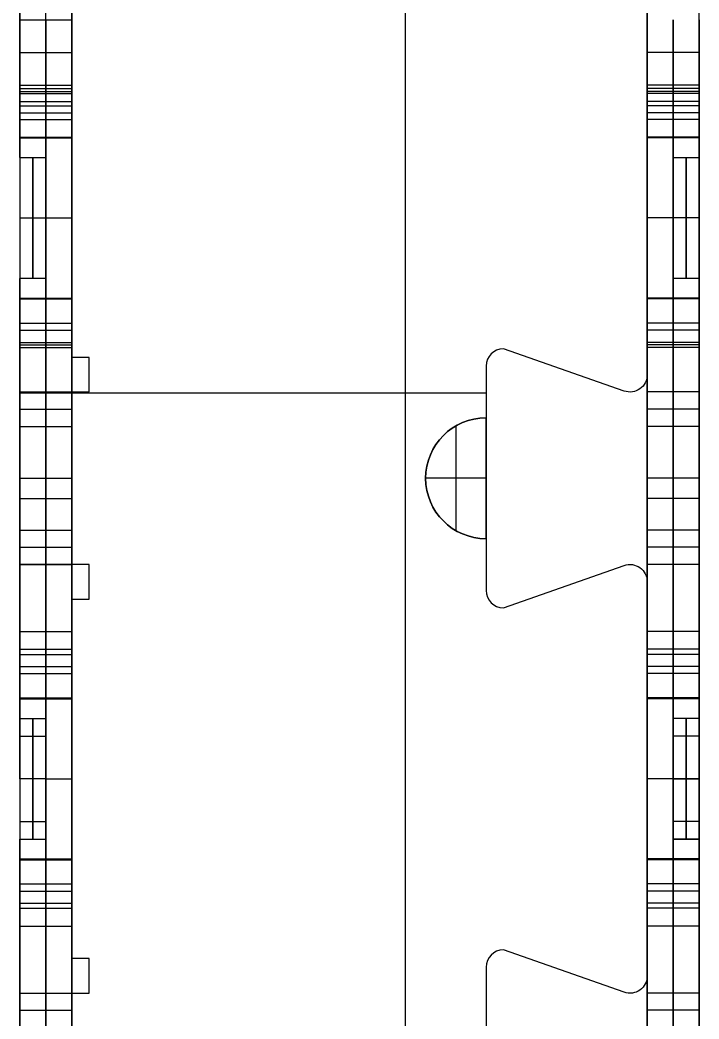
# Model space of a CAD drawing. Extents: x -2580 to -2312, y -43168 to -40231.
# Drawn here: x -2579.5 to -2343.5, y -40883 to -40535.8 of the extents above; entities that cross this region are included whole.
import ezdxf

# ---------------------------------------------------------------- set-up
doc = ezdxf.new("R2010")
doc.units = 0
doc.layers.add('ENDS', color=40, linetype='CONTINUOUS')

# ---------------------------------------------------------------- blocks, each defined once
blk = doc.blocks.new('SKYLARK200_END-XXXS-1')
at = {"layer": 'ENDS'}
for p, q in [((-134, -868.01, 264), (-134, -18.02, 264)), ((-134, -868.01, 282), (-134, -18.02, 282)), ((-268, -24, 141), (-268, -791.02, 141)), ((-250, -24, 141), (-250, -812, 141)), ((-250, -421.58, 282), (-250, -272.28, 282)), ((-250, -421.58, 264), (-250, -272.28, 264)), ((-250, -421.58, 273), (-250, -272.28, 273)), ((-50, -868, 141), (-50, -286, 141)), ((-50, -286.01, 282), (-50, -427.61, 282)), ((-50, -286.01, 264), (-50, -427.61, 264)), ((-50, -286.01, 273), (-50, -427.61, 273)), ((-32, -868, 141), (-32, -286, 141)), ((-268, -304.31, -4), (-250, -304.31, -4)), ((-268, -304.31, 286), (-250, -304.31, 286)), ((-268, -315.63, -12), (-250, -315.63, -12)), ((-268, -315.63, 294), (-250, -315.63, 294)), ((-32, -315.63, 294), (-50, -315.63, 294)), ((-32, -315.63, -12), (-50, -315.63, -12)), ((-268, -326.94, -4), (-250, -326.94, -4)), ((-268, -326.94, 286), (-250, -326.94, 286)), ((-268, -345, 1.72), (-268, -328.1, 50)), ((-268, -328.1, 50), (-250, -328.1, 50)), ((-268, -328.1, 232), (-250, -328.1, 232)), ((-268, -328.1, 232), (-268, -345, 280.28)), ((-268, -329.13, -1.1), (-250, -329.13, -1.1)), ((-268, -329.13, 283.1), (-250, -329.13, 283.1)), ((-259, -345, 1.72), (-259, -328.1, 50)), ((-259, -328.1, 232), (-259, -345, 280.28)), ((-250, -345, 1.72), (-250, -328.1, 50)), ((-250, -328.1, 232), (-250, -345, 280.28)), ((-32, -326.94, 286), (-50, -326.94, 286)), ((-32, -326.94, -4), (-50, -326.94, -4)), ((-32, -328.1, 232), (-50, -328.1, 232)), ((-50, -328.1, 232), (-50, -345, 280.28)), ((-32, -328.1, 50), (-50, -328.1, 50)), ((-50, -345, 1.72), (-50, -328.1, 50)), ((-32, -329.13, 283.1), (-50, -329.13, 283.1)), ((-32, -329.13, -1.1), (-50, -329.13, -1.1)), ((-41, -328.1, 232), (-41, -345, 280.28)), ((-41, -345, 1.72), (-41, -328.1, 50)), ((-32, -328.1, 232), (-32, -345, 280.28)), ((-32, -345, 1.72), (-32, -328.1, 50)), ((-268, -329.86, 54.24), (-250, -329.86, 54.24)), ((-268, -329.86, 227.76), (-250, -329.86, 227.76)), ((-268, -332.6), (-250, -332.6)), ((-268, -332.6), (-268, -345.25)), ((-268, -345.25, 282), (-268, -332.6, 282)), ((-268, -332.6, 282), (-250, -332.6, 282)), ((-259, -332.6), (-259, -345.25)), ((-259, -345.25, 282), (-259, -332.6, 282)), ((-250, -332.6), (-250, -345.25)), ((-250, -345.25, 282), (-250, -332.6, 282)), ((-32, -329.86, 227.76), (-50, -329.86, 227.76)), ((-32, -329.86, 54.24), (-50, -329.86, 54.24)), ((-32, -332.6, 282), (-50, -332.6, 282)), ((-50, -345.25, 282), (-50, -332.6, 282)), ((-32, -332.6, 0), (-50, -332.6, 0)), ((-50, -332.6, 0), (-50, -345.25, 0)), ((-41, -345.25, 282), (-41, -332.6, 282)), ((-41, -332.6, 0), (-41, -345.25, 0)), ((-32, -345.25, 282), (-32, -332.6, 282)), ((-32, -332.6, 0), (-32, -345.25, 0)), ((-268, -334.1, 56), (-250, -334.1, 56)), ((-268, -334.1, 56), (-268, -352.1, 56)), ((-268, -334.1, 226), (-250, -334.1, 226)), ((-268, -352.1, 226), (-268, -334.1, 226)), ((-268, -336.55, 25.86), (-250, -336.55, 25.86)), ((-268, -336.55, 256.14), (-250, -336.55, 256.14)), ((-259, -334.1, 56), (-259, -412.1, 56)), ((-259, -412.1, 226), (-259, -334.1, 226)), ((-250, -334.1, 56), (-250, -412.1, 56)), ((-250, -412.1, 226), (-250, -334.1, 226)), ((-32, -334.1, 226), (-50, -334.1, 226)), ((-50, -412.1, 226), (-50, -334.1, 226)), ((-32, -334.1, 56), (-50, -334.1, 56)), ((-50, -334.1, 56), (-50, -412.1, 56)), ((-32, -336.55, 256.14), (-50, -336.55, 256.14)), ((-32, -336.55, 25.86), (-50, -336.55, 25.86)), ((-41, -352.1, 226), (-41, -334.1, 226)), ((-41, -334.1, 56), (-41, -352.1, 56)), ((-32, -334.1, 56), (-32, -352.1, 56)), ((-32, -352.1, 226), (-32, -334.1, 226)), ((-268, -338.92), (-250, -338.92)), ((-268, -338.92, 282), (-250, -338.92, 282)), ((-32, -338.92, 282), (-50, -338.92, 282)), ((-32, -338.92, 0), (-50, -338.92, 0)), ((-268, -345, 1.72), (-250, -345, 1.72)), ((-268, -345, 280.28), (-250, -345, 280.28)), ((-268, -345.19, 0.87), (-250, -345.19, 0.87)), ((-268, -345.19, 281.13), (-250, -345.19, 281.13)), ((-268, -345.25), (-250, -345.25)), ((-268, -345.25, 282), (-250, -345.25, 282)), ((-32, -345, 280.28), (-50, -345, 280.28)), ((-32, -345, 1.72), (-50, -345, 1.72)), ((-32, -345.19, 281.13), (-50, -345.19, 281.13)), ((-32, -345.19, 0.87), (-50, -345.19, 0.87)), ((-32, -345.25, 282), (-50, -345.25, 282)), ((-32, -345.25, 0), (-50, -345.25, 0)), ((-268, -352.1, 226), (-259, -352.1, 226)), ((-268, -352.1, 56), (-259, -352.1, 56)), ((-259, -352.1, 226), (-259, -394.1, 226)), ((-259, -394.1, 56), (-259, -352.1, 56)), ((-41, -352.1, 226), (-32, -352.1, 226)), ((-41, -352.1, 226), (-41, -394.1, 226)), ((-41, -394.1, 56), (-41, -352.1, 56)), ((-41, -352.1, 56), (-32, -352.1, 56)), ((-259, -354.91, 215.5), (-259, -391.29, 215.5)), ((-259, -354.91, 66.5), (-259, -391.29, 66.5)), ((-50, -356.81, 282), (-50, -356.81, 264)), ((-41, -391.29, 215.5), (-41, -354.91, 215.5)), ((-41, -391.29, 66.5), (-41, -354.91, 66.5)), ((-268, -373.1, 205), (-259, -373.1, 205)), ((-268, -373.1, 77), (-259, -373.1, 77)), ((-259, -373.1, 56), (-250, -373.1, 56)), ((-259, -373.1, 226), (-259, -373.1, 205)), ((-259, -373.1, 226), (-250, -373.1, 226)), ((-259, -373.1, 56), (-259, -373.1, 77)), ((-41, -373.1, 226), (-50, -373.1, 226)), ((-41, -373.1, 56), (-50, -373.1, 56)), ((-32, -373.1, 205), (-41, -373.1, 205)), ((-41, -373.1, 226), (-41, -373.1, 205)), ((-32, -373.1, 77), (-41, -373.1, 77)), ((-41, -373.1, 56), (-41, -373.1, 77)), ((-268, -412.1, 226), (-268, -394.1, 226)), ((-259, -394.1, 226), (-268, -394.1, 226)), ((-259, -394.1, 56), (-268, -394.1, 56)), ((-268, -394.1, 56), (-268, -412.1, 56)), ((-32, -394.1, 226), (-41, -394.1, 226)), ((-32, -394.1, 56), (-41, -394.1, 56)), ((-41, -412.1, 226), (-41, -394.1, 226)), ((-41, -394.1, 56), (-41, -412.1, 56)), ((-32, -412.1, 226), (-32, -394.1, 226)), ((-32, -394.1, 56), (-32, -412.1, 56)), ((-268, -400.95), (-250, -400.95)), ((-268, -400.95), (-268, -540.15)), ((-268, -433.55, 282), (-268, -400.95, 282)), ((-268, -400.95, 282), (-250, -400.95, 282)), ((-268, -401.01, 0.87), (-250, -401.01, 0.87)), ((-268, -401.01, 281.13), (-250, -401.01, 281.13)), ((-268, -418.1, 50), (-268, -401.2, 1.72)), ((-268, -401.2, 1.72), (-250, -401.2, 1.72)), ((-268, -401.2, 280.28), (-250, -401.2, 280.28)), ((-268, -401.2, 280.28), (-268, -418.1, 232)), ((-259, -400.95), (-259, -540.15)), ((-259, -433.55, 282), (-259, -400.95, 282)), ((-259, -418.1, 50), (-259, -401.2, 1.72)), ((-259, -401.2, 280.28), (-259, -418.1, 232)), ((-250, -400.95), (-250, -540.15)), ((-250, -433.55, 282), (-250, -400.95, 282)), ((-250, -418.1, 50), (-250, -401.2, 1.72)), ((-250, -401.2, 280.28), (-250, -418.1, 232)), ((-50, -400.95, 0), (-50, -540.15, 0)), ((-32, -400.95, 0), (-50, -400.95, 0)), ((-32, -400.95, 282), (-50, -400.95, 282)), ((-50, -433.55, 282), (-50, -400.95, 282)), ((-32, -401.01, 281.13), (-50, -401.01, 281.13)), ((-32, -401.01, 0.87), (-50, -401.01, 0.87)), ((-32, -401.2, 280.28), (-50, -401.2, 280.28)), ((-50, -401.2, 280.28), (-50, -418.1, 232)), ((-32, -401.2, 1.72), (-50, -401.2, 1.72)), ((-50, -418.1, 50), (-50, -401.2, 1.72)), ((-41, -400.95, 0), (-41, -540.15, 0)), ((-41, -433.55, 282), (-41, -400.95, 282)), ((-41, -401.2, 280.28), (-41, -418.1, 232)), ((-41, -418.1, 50), (-41, -401.2, 1.72)), ((-32, -400.95, 0), (-32, -540.15, 0)), ((-32, -433.55, 282), (-32, -400.95, 282)), ((-32, -401.2, 280.28), (-32, -418.1, 232)), ((-32, -418.1, 50), (-32, -401.2, 1.72)), ((-268, -405.6, 282), (-268, -405.6, 267.71)), ((-268, -405.6, 226), (-268, -405.6, 56)), ((-268, -405.6, 14.29), (-268, -405.6)), ((-268, -409.65, 25.86), (-250, -409.65, 25.86)), ((-268, -409.65, 256.14), (-250, -409.65, 256.14)), ((-268, -412.1, 56), (-250, -412.1, 56)), ((-268, -412.1, 226), (-250, -412.1, 226)), ((-32, -409.65, 256.14), (-50, -409.65, 256.14)), ((-32, -409.65, 25.86), (-50, -409.65, 25.86)), ((-32, -412.1, 226), (-50, -412.1, 226)), ((-32, -412.1, 56), (-50, -412.1, 56)), ((-268, -416.34, 54.24), (-250, -416.34, 54.24)), ((-268, -416.34, 227.76), (-250, -416.34, 227.76)), ((-32, -416.34, 227.76), (-50, -416.34, 227.76)), ((-32, -416.34, 54.24), (-50, -416.34, 54.24)), ((-268, -417.25, 282), (-250, -417.25, 282)), ((-268, -418.1, 50), (-250, -418.1, 50)), ((-268, -418.1, 232), (-250, -418.1, 232)), ((-57.98, -433.27, 282), (-100, -418.56, 282)), ((-100, -418.56, 282), (-100, -418.56, 264)), ((-57.98, -433.27, 264), (-100, -418.56, 264)), ((-57.98, -433.27, 273), (-100, -418.56, 273)), ((-32, -417.25, 282), (-50, -417.25, 282)), ((-32, -418.1, 232), (-50, -418.1, 232)), ((-32, -418.1, 50), (-50, -418.1, 50)), ((-250, -420.6, 282), (-250, -420.6)), ((-244, -421.58, 282), (-250, -421.58, 282)), ((-250, -421.58, 282), (-250, -421.58, 264)), ((-244, -421.58, 264), (-250, -421.58, 264)), ((-244, -421.58, 273), (-250, -421.58, 273)), ((-247, -421.58, 282), (-247, -421.58, 264)), ((-244, -433.58, 282), (-244, -421.58, 282)), ((-244, -421.58, 282), (-244, -421.58, 264)), ((-244, -433.58, 264), (-244, -421.58, 264)), ((-244, -433.58, 273), (-244, -421.58, 273)), ((-104.24, -420.32, 282), (-104.24, -420.32, 264)), ((-106, -424.56, 282), (-106, -424.56, 264)), ((-106, -424.56, 282), (-106, -442.56, 282)), ((-106, -424.56, 264), (-106, -502.56, 264)), ((-106, -424.56, 273), (-106, -442.56, 273)), ((-78.99, -425.92, 282), (-78.99, -425.92, 264)), ((-244, -427.58, 282), (-244, -427.58, 264)), ((-50, -427.61, 282), (-50, -427.61, 264)), ((-268, -445.55, 258), (-268, -433.55, 258)), ((-268, -433.55, 258), (-250, -433.55, 258)), ((-268, -433.55, 258), (-268, -433.55, 282)), ((-268, -433.55, 282), (-250, -433.55, 282)), ((-268, -433.55, 270), (-250, -433.55, 270)), ((-268, -493.58, 282), (-268, -433.58, 282)), ((-268, -433.58, 282), (-268, -433.58, 264)), ((-268, -493.58, 264), (-268, -433.58, 264)), ((-268, -433.58, 282), (-244, -433.58, 282)), ((-268, -433.58, 264), (-244, -433.58, 264)), ((-268, -493.58, 273), (-268, -433.58, 273)), ((-268, -433.58, 273), (-244, -433.58, 273)), ((-259, -445.55, 258), (-259, -433.55, 258)), ((-259, -433.55, 258), (-259, -433.55, 282)), ((-256, -433.58, 282), (-256, -433.58, 264)), ((-250, -445.55, 258), (-250, -433.55, 258)), ((-250, -433.55, 258), (-250, -433.55, 282)), ((-244, -433.58, 282), (-244, -433.58, 264)), ((-57.98, -433.27, 282), (-57.98, -433.27, 264)), ((-52.53, -432.5, 282), (-52.53, -432.5, 264)), ((-32, -433.55, 258), (-50, -433.55, 258)), ((-50, -445.55, 258), (-50, -433.55, 258)), ((-32, -433.55, 282), (-50, -433.55, 282)), ((-50, -433.55, 258), (-50, -433.55, 282)), ((-32, -433.55, 270), (-50, -433.55, 270)), ((-41, -445.55, 258), (-41, -433.55, 258)), ((-41, -433.55, 258), (-41, -433.55, 282)), ((-32, -445.55, 258), (-32, -433.55, 258)), ((-32, -433.55, 258), (-32, -433.55, 282)), ((-106, -434.01, 264), (-268, -434.01, 264)), ((-106, -434.01, 282), (-268, -434.01, 282)), ((-268, -439.55, 258), (-250, -439.55, 258)), ((-32, -439.55, 258), (-50, -439.55, 258)), ((-106, -442.56, 282), (-106, -442.56, 273)), ((-106, -484.56, 273), (-106, -442.56, 273)), ((-268, -481.55, 264), (-268, -445.55, 264)), ((-268, -445.55, 264), (-250, -445.55, 264)), ((-268, -445.55, 264), (-268, -445.55, 258)), ((-268, -445.55, 258), (-250, -445.55, 258)), ((-268, -445.55, 261), (-250, -445.55, 261)), ((-259, -481.55, 264), (-259, -445.55, 264)), ((-259, -445.55, 264), (-259, -445.55, 258)), ((-250, -481.55, 264), (-250, -445.55, 264)), ((-250, -445.55, 264), (-250, -445.55, 258)), ((-116.5, -445.38, 273), (-116.5, -481.75, 273)), ((-32, -445.55, 264), (-50, -445.55, 264)), ((-50, -481.55, 264), (-50, -445.55, 264)), ((-32, -445.55, 258), (-50, -445.55, 258)), ((-50, -445.55, 264), (-50, -445.55, 258)), ((-32, -445.55, 261), (-50, -445.55, 261)), ((-41, -481.55, 264), (-41, -445.55, 264)), ((-41, -445.55, 264), (-41, -445.55, 258)), ((-32, -481.55, 264), (-32, -445.55, 264)), ((-32, -445.55, 264), (-32, -445.55, 258)), ((-268, -463.55, 264), (-250, -463.55, 264)), ((-268, -463.58, 282), (-268, -463.58, 264)), ((-127, -463.56, 282), (-127, -463.56, 273)), ((-106, -463.56, 273), (-127, -463.56, 273)), ((-106, -463.56, 273), (-106, -463.56, 264)), ((-32, -463.55, 264), (-50, -463.55, 264)), ((-268, -470.55), (-250, -470.55)), ((-32, -470.55, 0), (-50, -470.55, 0)), ((-268, -493.55, 258), (-268, -481.55, 258)), ((-268, -481.55, 258), (-250, -481.55, 258)), ((-268, -481.55, 258), (-268, -481.55, 264)), ((-268, -481.55, 264), (-250, -481.55, 264)), ((-268, -481.55, 261), (-250, -481.55, 261)), ((-259, -493.55, 258), (-259, -481.55, 258)), ((-259, -481.55, 258), (-259, -481.55, 264)), ((-250, -493.55, 258), (-250, -481.55, 258)), ((-250, -481.55, 258), (-250, -481.55, 264)), ((-32, -481.55, 258), (-50, -481.55, 258)), ((-50, -493.55, 258), (-50, -481.55, 258)), ((-32, -481.55, 264), (-50, -481.55, 264)), ((-50, -481.55, 258), (-50, -481.55, 264)), ((-32, -481.55, 261), (-50, -481.55, 261)), ((-41, -493.55, 258), (-41, -481.55, 258)), ((-41, -481.55, 258), (-41, -481.55, 264)), ((-32, -493.55, 258), (-32, -481.55, 258)), ((-32, -481.55, 258), (-32, -481.55, 264)), ((-106, -484.56, 273), (-106, -484.56, 282)), ((-106, -484.56, 282), (-106, -502.56, 282)), ((-106, -484.56, 273), (-106, -502.56, 273)), ((-268, -487.55, 258), (-250, -487.55, 258)), ((-32, -487.55, 258), (-50, -487.55, 258)), ((-268, -540.15, 282), (-268, -493.55, 282)), ((-268, -493.55, 282), (-250, -493.55, 282)), ((-268, -493.55, 282), (-268, -493.55, 258)), ((-268, -493.55, 258), (-250, -493.55, 258)), ((-268, -493.55, 270), (-250, -493.55, 270)), ((-244, -493.58, 282), (-268, -493.58, 282)), ((-268, -493.58, 282), (-268, -493.58, 264)), ((-244, -493.58, 264), (-268, -493.58, 264)), ((-244, -493.58, 273), (-268, -493.58, 273)), ((-259, -540.15, 282), (-259, -493.55, 282)), ((-259, -493.55, 282), (-259, -493.55, 258)), ((-256, -493.58, 282), (-256, -493.58, 264)), ((-250, -540.15, 282), (-250, -493.55, 282)), ((-250, -493.55, 282), (-250, -493.55, 258)), ((-244, -505.58, 282), (-244, -493.58, 282)), ((-244, -493.58, 282), (-244, -493.58, 264)), ((-244, -505.58, 264), (-244, -493.58, 264)), ((-244, -505.58, 273), (-244, -493.58, 273)), ((-100, -508.56, 282), (-57.98, -493.86, 282)), ((-100, -508.56, 264), (-57.98, -493.86, 264)), ((-100, -508.56, 273), (-57.98, -493.86, 273)), ((-57.98, -493.86, 282), (-57.98, -493.86, 264)), ((-52.53, -494.63, 282), (-52.53, -494.63, 264)), ((-32, -493.55, 282), (-50, -493.55, 282)), ((-50, -540.15, 282), (-50, -493.55, 282)), ((-32, -493.55, 258), (-50, -493.55, 258)), ((-50, -493.55, 282), (-50, -493.55, 258)), ((-32, -493.55, 270), (-50, -493.55, 270)), ((-41, -540.15, 282), (-41, -493.55, 282)), ((-41, -493.55, 282), (-41, -493.55, 258)), ((-32, -540.15, 282), (-32, -493.55, 282)), ((-32, -493.55, 282), (-32, -493.55, 258)), ((-244, -499.58, 282), (-244, -499.58, 264)), ((-50, -499.52, 282), (-50, -499.52, 264)), ((-50, -499.52, 282), (-50, -636.51, 282)), ((-50, -499.52, 264), (-50, -636.51, 264)), ((-50, -499.52, 273), (-50, -636.51, 273)), ((-106, -502.56, 282), (-106, -502.56, 264)), ((-78.99, -501.21, 282), (-78.99, -501.21, 264)), ((-250, -630.48, 282), (-250, -505.58, 282)), ((-250, -505.58, 282), (-250, -505.58, 264)), ((-250, -630.48, 264), (-250, -505.58, 264)), ((-250, -505.58, 282), (-244, -505.58, 282)), ((-250, -505.58, 264), (-244, -505.58, 264)), ((-250, -630.48, 273), (-250, -505.58, 273)), ((-250, -505.58, 273), (-244, -505.58, 273)), ((-247, -505.58, 282), (-247, -505.58, 264)), ((-244, -505.58, 282), (-244, -505.58, 264)), ((-104.24, -506.81, 282), (-104.24, -506.81, 264)), ((-100, -508.56, 282), (-100, -508.56, 264)), ((-268, -516.85, 282), (-250, -516.85, 282)), ((-32, -516.85, 282), (-50, -516.85, 282)), ((-268, -539.9, 1.72), (-268, -523, 50)), ((-268, -523, 50), (-250, -523, 50)), ((-268, -523, 232), (-250, -523, 232)), ((-268, -523, 232), (-268, -539.9, 280.28)), ((-259, -539.9, 1.72), (-259, -523, 50)), ((-259, -523, 232), (-259, -539.9, 280.28)), ((-250, -539.9, 1.72), (-250, -523, 50)), ((-250, -523, 232), (-250, -539.9, 280.28)), ((-32, -523, 50), (-50, -523, 50)), ((-50, -539.9, 1.72), (-50, -523, 50)), ((-32, -523, 232), (-50, -523, 232)), ((-50, -523, 232), (-50, -539.9, 280.28)), ((-41, -539.9, 1.72), (-41, -523, 50)), ((-41, -523, 232), (-41, -539.9, 280.28)), ((-32, -539.9, 1.72), (-32, -523, 50)), ((-32, -523, 232), (-32, -539.9, 280.28)), ((-268, -524.76, 54.24), (-250, -524.76, 54.24)), ((-268, -524.76, 227.76), (-250, -524.76, 227.76)), ((-32, -524.76, 54.24), (-50, -524.76, 54.24)), ((-32, -524.76, 227.76), (-50, -524.76, 227.76)), ((-268, -529, 56), (-250, -529, 56)), ((-268, -529, 56), (-268, -547, 56)), ((-268, -529, 226), (-250, -529, 226)), ((-268, -547, 226), (-268, -529, 226)), ((-259, -607, 226), (-259, -529, 226)), ((-259, -529, 56), (-259, -607, 56)), ((-250, -607, 226), (-250, -529, 226)), ((-250, -529, 56), (-250, -607, 56)), ((-32, -529, 56), (-50, -529, 56)), ((-32, -529, 226), (-50, -529, 226)), ((-50, -607, 226), (-50, -529, 226)), ((-50, -529, 56), (-50, -607, 56)), ((-41, -547, 226), (-41, -529, 226)), ((-41, -529, 56), (-41, -547, 56)), ((-32, -529, 56), (-32, -547, 56)), ((-32, -547, 226), (-32, -529, 226)), ((-268, -531.45, 25.86), (-250, -531.45, 25.86)), ((-268, -531.45, 256.14), (-250, -531.45, 256.14)), ((-32, -531.45, 25.86), (-50, -531.45, 25.86)), ((-32, -531.45, 256.14), (-50, -531.45, 256.14)), ((-268, -539.9, 1.72), (-250, -539.9, 1.72)), ((-268, -539.9, 280.28), (-250, -539.9, 280.28)), ((-268, -540.09, 0.87), (-250, -540.09, 0.87)), ((-268, -540.09, 281.13), (-250, -540.09, 281.13)), ((-268, -540.15), (-250, -540.15)), ((-268, -540.15, 282), (-250, -540.15, 282)), ((-32, -539.9, 1.72), (-50, -539.9, 1.72)), ((-32, -539.9, 280.28), (-50, -539.9, 280.28)), ((-32, -540.09, 0.87), (-50, -540.09, 0.87)), ((-32, -540.09, 281.13), (-50, -540.09, 281.13)), ((-32, -540.15, 0), (-50, -540.15, 0)), ((-32, -540.15, 282), (-50, -540.15, 282)), ((-268, -547, 226), (-259, -547, 226)), ((-268, -547, 56), (-259, -547, 56)), ((-259, -547, 226), (-259, -589, 226)), ((-259, -589, 56), (-259, -547, 56)), ((-32, -547, 226), (-41, -547, 226)), ((-32, -547, 56), (-41, -547, 56)), ((-41, -589, 226), (-41, -547, 226)), ((-41, -589, 56), (-41, -547, 56)), ((-259, -549.81, 215.5), (-259, -586.19, 215.5)), ((-259, -549.81, 66.5), (-259, -586.19, 66.5)), ((-41, -549.81, 215.5), (-41, -586.19, 215.5)), ((-41, -549.81, 66.5), (-41, -586.19, 66.5)), ((-268, -553.15, 211.15), (-259, -553.15, 211.15)), ((-268, -553.15, 70.85), (-259, -553.15, 70.85)), ((-32, -553.15, 211.15), (-41, -553.15, 211.15)), ((-32, -553.15, 70.85), (-41, -553.15, 70.85)), ((-50, -558.1, 56), (-50, -558.1, 226)), ((-259, -568, 205), (-268, -568, 205)), ((-259, -568, 77), (-268, -568, 77)), ((-259, -568, 226), (-259, -568, 205)), ((-259, -568, 226), (-250, -568, 226)), ((-259, -568, 56), (-259, -568, 77)), ((-259, -568, 56), (-250, -568, 56)), ((-250, -568.03, 282), (-250, -568.03, 264)), ((-41, -568, 226), (-50, -568, 226)), ((-41, -568, 56), (-50, -568, 56)), ((-50, -568.01, 282), (-50, -568.01, 264)), ((-41, -568, 205), (-32, -568, 205)), ((-32, -568, 77), (-41, -568, 77)), ((-41, -568, 226), (-41, -568, 205)), ((-41, -568, 56), (-41, -568, 77)), ((-32, -574, 76.12), (-32, -574, 205.88)), ((-268, -582.85, 70.85), (-259, -582.85, 70.85)), ((-268, -582.85, 211.15), (-259, -582.85, 211.15)), ((-32, -582.85, 211.15), (-41, -582.85, 211.15)), ((-32, -582.85, 70.85), (-41, -582.85, 70.85)), ((-268, -607, 226), (-268, -589, 226)), ((-268, -589, 56), (-259, -589, 56)), ((-268, -589, 56), (-268, -607, 56)), ((-268, -589, 226), (-259, -589, 226)), ((-32, -589, 226), (-41, -589, 226)), ((-41, -589, 56), (-32, -589, 56)), ((-41, -607, 226), (-41, -589, 226)), ((-41, -589, 56), (-41, -607, 56)), ((-32, -607, 56), (-32, -589, 56)), ((-32, -589, 226), (-32, -607, 226)), ((-268, -642.45, 282), (-268, -595.85, 282)), ((-268, -595.85, 282), (-250, -595.85, 282)), ((-268, -595.85), (-250, -595.85)), ((-268, -595.85), (-268, -735.05)), ((-268, -595.91, 281.13), (-250, -595.91, 281.13)), ((-268, -595.91, 0.87), (-250, -595.91, 0.87)), ((-268, -596.1, 280.28), (-250, -596.1, 280.28)), ((-268, -596.1, 280.28), (-268, -613, 232)), ((-268, -613, 50), (-268, -596.1, 1.72)), ((-268, -596.1, 1.72), (-250, -596.1, 1.72)), ((-259, -642.45, 282), (-259, -595.85, 282)), ((-259, -595.85), (-259, -735.05)), ((-259, -596.1, 280.28), (-259, -613, 232)), ((-259, -613, 50), (-259, -596.1, 1.72)), ((-250, -642.45, 282), (-250, -595.85, 282)), ((-250, -595.85), (-250, -735.05)), ((-250, -596.1, 280.28), (-250, -613, 232)), ((-250, -613, 50), (-250, -596.1, 1.72)), ((-32, -595.85, 282), (-50, -595.85, 282)), ((-50, -595.85, 282), (-50, -642.45, 282)), ((-32, -595.85, 0), (-50, -595.85, 0)), ((-50, -735.05, 0), (-50, -595.85, 0)), ((-32, -595.91, 281.13), (-50, -595.91, 281.13)), ((-32, -595.91, 0.87), (-50, -595.91, 0.87)), ((-32, -596.1, 280.28), (-50, -596.1, 280.28)), ((-50, -613, 232), (-50, -596.1, 280.28)), ((-32, -596.1, 1.72), (-50, -596.1, 1.72)), ((-50, -596.1, 1.72), (-50, -613, 50)), ((-41, -595.85, 282), (-41, -642.45, 282)), ((-41, -735.05, 0), (-41, -595.85, 0)), ((-41, -613, 232), (-41, -596.1, 280.28)), ((-41, -596.1, 1.72), (-41, -613, 50)), ((-32, -595.85, 282), (-32, -642.45, 282)), ((-32, -735.05, 0), (-32, -595.85, 0)), ((-32, -613, 232), (-32, -596.1, 280.28)), ((-32, -596.1, 1.72), (-32, -613, 50)), ((-268, -604.55, 256.14), (-250, -604.55, 256.14)), ((-268, -604.55, 25.86), (-250, -604.55, 25.86)), ((-268, -607, 226), (-250, -607, 226)), ((-268, -607, 56), (-250, -607, 56)), ((-32, -604.55, 256.14), (-50, -604.55, 256.14)), ((-32, -604.55, 25.86), (-50, -604.55, 25.86)), ((-32, -607, 226), (-50, -607, 226)), ((-32, -607, 56), (-50, -607, 56)), ((-268, -611.24, 227.76), (-250, -611.24, 227.76)), ((-268, -611.24, 54.24), (-250, -611.24, 54.24)), ((-268, -613, 232), (-250, -613, 232)), ((-268, -613, 50), (-250, -613, 50)), ((-32, -611.24, 227.76), (-50, -611.24, 227.76)), ((-32, -611.24, 54.24), (-50, -611.24, 54.24)), ((-32, -613, 232), (-50, -613, 232)), ((-32, -613, 50), (-50, -613, 50)), ((-268, -619.15, 282), (-250, -619.15, 282)), ((-32, -619.15, 282), (-50, -619.15, 282)), ((-57.98, -642.17, 282), (-100, -627.47, 282)), ((-100, -627.47, 282), (-100, -627.47, 264)), ((-57.98, -642.17, 264), (-100, -627.47, 264)), ((-57.98, -642.17, 273), (-100, -627.47, 273)), ((-244, -630.48, 282), (-250, -630.48, 282)), ((-250, -630.48, 282), (-250, -630.48, 264)), ((-244, -630.48, 264), (-250, -630.48, 264)), ((-244, -630.48, 273), (-250, -630.48, 273)), ((-247, -630.48, 282), (-247, -630.48, 264)), ((-244, -642.48, 282), (-244, -630.48, 282)), ((-244, -630.48, 282), (-244, -630.48, 264)), ((-244, -642.48, 264), (-244, -630.48, 264)), ((-244, -642.48, 273), (-244, -630.48, 273)), ((-104.24, -629.22, 282), (-104.24, -629.22, 264)), ((-106, -633.47, 282), (-106, -633.47, 264)), ((-106, -633.47, 282), (-106, -651.47, 282)), ((-106, -633.47, 264), (-106, -711.47, 264)), ((-106, -633.47, 273), (-106, -651.47, 273)), ((-78.99, -634.82, 282), (-78.99, -634.82, 264)), ((-244, -636.48, 282), (-244, -636.48, 264)), ((-50, -636.51, 282), (-50, -636.51, 264)), ((-57.98, -642.17, 282), (-57.98, -642.17, 264)), ((-52.53, -641.4, 282), (-52.53, -641.4, 264)), ((-268, -654.45, 258), (-268, -642.45, 258)), ((-268, -642.45, 258), (-250, -642.45, 258)), ((-268, -642.45, 258), (-268, -642.45, 282)), ((-268, -642.45, 282), (-250, -642.45, 282)), ((-268, -642.45, 270), (-250, -642.45, 270)), ((-268, -702.48, 282), (-268, -642.48, 282)), ((-268, -642.48, 282), (-268, -642.48, 264)), ((-268, -702.48, 264), (-268, -642.48, 264)), ((-268, -642.48, 282), (-244, -642.48, 282)), ((-268, -642.48, 264), (-244, -642.48, 264)), ((-268, -702.48, 273), (-268, -642.48, 273)), ((-268, -642.48, 273), (-244, -642.48, 273)), ((-259, -654.45, 258), (-259, -642.45, 258)), ((-259, -642.45, 258), (-259, -642.45, 282)), ((-256, -642.48, 282), (-256, -642.48, 264)), ((-250, -654.45, 258), (-250, -642.45, 258)), ((-250, -642.45, 258), (-250, -642.45, 282)), ((-244, -642.48, 282), (-244, -642.48, 264)), ((-32, -642.45, 282), (-50, -642.45, 282)), ((-32, -642.45, 258), (-50, -642.45, 258)), ((-50, -642.45, 282), (-50, -642.45, 258)), ((-50, -642.45, 258), (-50, -654.45, 258)), ((-32, -642.45, 270), (-50, -642.45, 270)), ((-41, -642.45, 282), (-41, -642.45, 258)), ((-41, -642.45, 258), (-41, -654.45, 258)), ((-32, -642.45, 282), (-32, -642.45, 258)), ((-32, -642.45, 258), (-32, -654.45, 258)), ((-268, -648.45, 258), (-250, -648.45, 258)), ((-32, -648.45, 258), (-50, -648.45, 258)), ((-106, -651.47, 282), (-106, -651.47, 273))]:
    blk.add_line(p, q, dxfattribs=at)
at = {"layer": 'ENDS', "extrusion": (1, 0, 0)}
for centre, radius, start, end in [((-298.65, -6, -268), 6, 90, 160.5288), ((-298.65, 288, -268), 6, 199.4712, 270), ((-298.65, 288, -259), 6, 199.4712, 270), ((-298.65, -6, -250), 6, 90, 160.5288), ((-298.65, 288, -250), 6, 199.4712, 270), ((-332.6, -6, -268), 6, 19.4712, 90), ((-332.6, 288, -268), 6, 270, 340.5288), ((-334.1, 50, -268), 6, 360, 90), ((-334.1, 232, -268), 6, 270, 360), ((-332.6, -6, -259), 6, 19.4712, 90), ((-332.6, 288, -259), 6, 270, 340.5288), ((-334.1, 50, -259), 6, 360, 90), ((-334.1, 232, -259), 6, 270, 360), ((-332.6, -6, -250), 6, 19.4712, 90), ((-332.6, 288, -250), 6, 270, 340.5288), ((-334.1, 50, -250), 6, 360, 90), ((-334.1, 232, -250), 6, 270, 360), ((-332.6, 288, -50), 6, 270, 340.5288), ((-332.6, -6, -50), 6, 19.4712, 90), ((-334.1, 232, -50), 6, 270, 0), ((-334.1, 50, -50), 6, 0, 90), ((-332.6, 288, -41), 6, 270, 340.5288), ((-332.6, -6, -41), 6, 19.4712, 90), ((-334.1, 232, -41), 6, 270, 0), ((-334.1, 50, -41), 6, 360, 90), ((-332.6, 288, -32), 6, 270, 340.5288), ((-332.6, -6, -32), 6, 19.4712, 90), ((-334.1, 232, -32), 6, 270, 0), ((-334.1, 50, -32), 6, 0, 90), ((-373.1, 56, -268), 21, 360, 180), ((-373.1, 226, -259), 21, 180, 0), ((-373.1, 56, -259), 21, 0, 180), ((-373.1, 226, -41), 21, 180, 0), ((-373.1, 56, -41), 21, 0, 180), ((-373.1, 56, -32), 21, 360, 180), ((-412.1, 50, -268), 6, 90, 180), ((-412.1, 232, -268), 6, 180, 270), ((-412.1, 50, -259), 6, 90, 180), ((-412.1, 232, -259), 6, 180, 270), ((-412.1, 50, -250), 6, 90, 180), ((-412.1, 232, -250), 6, 180, 270), ((-412.1, 232, -50), 6, 180, 270), ((-412.1, 50, -50), 6, 90, 180), ((-412.1, 232, -41), 6, 180, 270), ((-412.1, 50, -41), 6, 90, 180), ((-412.1, 232, -32), 6, 180, 270), ((-412.1, 50, -32), 6, 90, 180), ((-529, 50, -268), 6, 360, 90), ((-529, 232, -268), 6, 270, 360), ((-529, 50, -259), 6, 360, 90), ((-529, 232, -259), 6, 270, 360), ((-529, 50, -250), 6, 360, 90), ((-529, 232, -250), 6, 270, 360), ((-529, 50, -50), 6, 360, 90), ((-529, 232, -50), 6, 270, 360), ((-529, 50, -41), 6, 360, 90), ((-529, 232, -41), 6, 270, 360), ((-529, 50, -32), 6, 360, 90), ((-529, 232, -32), 6, 270, 360), ((-568, 226, -268), 21, 270, 0), ((-568, 226, -259), 21, 270, 0), ((-568, 56, -259), 21, 0, 90), ((-568, 226, -41), 21, 270, 0), ((-568, 56, -41), 21, 0, 90), ((-568, 226, -32), 21, 270, 0), ((-568, 56, -32), 21, 0, 90), ((-568, 56, -268), 21, 90, 180), ((-568, 56, -259), 21, 90, 180), ((-568, 226, -259), 21, 180, 270), ((-568, 226, -36.5), 21, 180, 270), ((-568, 56, -36.5), 21, 90, 180), ((-601.85, 282, -50), 6, 343.3771, 0), ((-601.85, 0, -50), 6, 360, 16.6229), ((-601.85, 282, -41), 6, 343.3771, 0), ((-601.85, 0, -41), 6, 360, 16.6229), ((-601.85, 282, -32), 6, 343.3771, 0), ((-601.85, 0, -32), 6, 360, 16.6229), ((-607, 232, -268), 6, 180, 270), ((-607, 50, -268), 6, 90, 180), ((-607, 232, -259), 6, 180, 270), ((-607, 50, -259), 6, 90, 180), ((-607, 232, -250), 6, 180, 270), ((-607, 50, -250), 6, 90, 180)]:
    blk.add_arc(centre, radius, start, end, dxfattribs=at)
at = {"layer": 'ENDS', "extrusion": (-1, 0, 0)}
for centre, radius, start, end in [((315.62, 0, 268), 12, 199.4712, 340.5288), ((315.62, 282, 268), 12, 19.4712, 160.5288), ((315.62, 0, 259), 12, 199.4712, 340.5288), ((315.62, 282, 259), 12, 19.4712, 160.5288), ((315.62, 0, 250), 12, 199.4712, 340.5288), ((315.62, 282, 250), 12, 19.4712, 160.5288), ((315.62, 282, 50), 12, 19.4712, 160.5288), ((315.62, 0, 50), 12, 199.4712, 340.5288), ((315.62, 282, 41), 12, 19.4712, 160.5288), ((315.62, 0, 41), 12, 199.4712, 340.5288), ((315.62, 282, 32), 12, 19.4712, 160.5288), ((315.62, 0, 32), 12, 199.4712, 340.5288), ((339.25, 0, 268), 6, 360, 16.6229), ((339.25, 282, 268), 6, 343.3771, 360), ((339.25, 0, 259), 6, 360, 16.6229), ((339.25, 282, 259), 6, 343.3771, 0), ((339.25, 0, 250), 6, 360, 16.6229), ((339.25, 282, 250), 6, 343.3771, 360), ((339.25, 282, 50), 6, 343.3771, 0), ((339.25, 0, 50), 6, 0, 16.6229), ((339.25, 282, 41), 6, 343.3771, 0), ((339.25, 0, 41), 6, 0, 16.6229), ((339.25, 282, 32), 6, 343.3771, 0), ((339.25, 0, 32), 6, 0, 16.6229), ((373.1, 226, 268), 21, 180, 0), ((373.1, 226, 263.5), 21, 180, 0), ((373.1, 56, 263.5), 21, 0, 180), ((373.1, 226, 36.5), 21, 180, 0), ((373.1, 56, 36.5), 21, 0, 180), ((373.1, 226, 32), 21, 180, 0), ((406.95, 0, 268), 6, 163.3771, 180), ((406.95, 282, 268), 6, 180, 196.6229), ((406.95, 0, 259), 6, 163.3771, 180), ((406.95, 282, 259), 6, 180, 196.6229), ((406.95, 0, 250), 6, 163.3771, 180), ((406.95, 282, 250), 6, 180, 196.6229), ((406.95, 282, 50), 6, 180, 196.6229), ((406.95, 0, 50), 6, 163.3771, 180), ((406.95, 282, 41), 6, 180, 196.6229), ((406.95, 0, 41), 6, 163.3771, 180), ((406.95, 282, 32), 6, 180, 196.6229), ((406.95, 0, 32), 6, 163.3771, 180), ((534.15, 0, 268), 6, 360, 16.6229), ((534.15, 282, 268), 6, 343.3771, 0), ((534.15, 0, 259), 6, 360, 16.6229), ((534.15, 282, 259), 6, 343.3771, 0), ((534.15, 0, 250), 6, 360, 16.6229), ((534.15, 282, 250), 6, 343.3771, 0), ((534.15, 0, 50), 6, 0, 16.6229), ((534.15, 282, 50), 6, 343.3771, 0), ((534.15, 0, 41), 6, 0, 16.6229), ((534.15, 282, 41), 6, 343.3771, 0), ((534.15, 0, 32), 6, 0, 16.6229), ((534.15, 282, 32), 6, 343.3771, 0), ((568, 56, 268), 21, 90, 180), ((568, 226, 263.5), 21, 180, 270), ((568, 56, 263.5), 21, 90, 180), ((568, 226, 36.5), 21, 180, 270), ((568, 56, 36.5), 21, 90, 180), ((568, 226, 268), 21, 270, 0), ((568, 56, 263.5), 21, 0, 90), ((568, 226, 263.5), 21, 270, 0), ((568, 226, 41), 21, 270, 0), ((568, 56, 41), 21, 0, 90), ((568, 226, 32), 21, 270, 360), ((568, 56, 32), 21, 360, 90), ((601.85, 282, 268), 6, 180, 196.6229), ((601.85, 0, 268), 6, 163.3771, 180), ((601.85, 282, 259), 6, 180, 196.6229), ((601.85, 0, 259), 6, 163.3771, 180), ((601.85, 282, 250), 6, 180, 196.6229), ((601.85, 0, 250), 6, 163.3771, 180), ((607, 232, 50), 6, 270, 360), ((607, 50, 50), 6, 0, 90), ((607, 232, 41), 6, 270, 360), ((607, 50, 41), 6, 0, 90), ((607, 232, 32), 6, 270, 360), ((607, 50, 32), 6, 0, 90)]:
    blk.add_arc(centre, radius, start, end, dxfattribs=at)
at = {"layer": 'ENDS'}
for centre, radius, start, end in [((-100, -424.56, 282), 6, 90, 180), ((-100, -424.56, 264), 6, 90, 180), ((-100, -424.56, 273), 6, 90, 180), ((-106, -463.56, 273), 21, 90, 270), ((-100, -502.56, 282), 6, 180, 270), ((-100, -502.56, 264), 6, 180, 270), ((-100, -502.56, 273), 6, 180, 270), ((-100, -633.47, 282), 6, 90, 180), ((-100, -633.47, 264), 6, 90, 180), ((-100, -633.47, 273), 6, 90, 180)]:
    blk.add_arc(centre, radius, start, end, dxfattribs=at)
at = {"layer": 'ENDS', "extrusion": (0, 0, -1)}
for centre, radius, start, end in [((56, -427.61, -282), 6, 180, 289.29), ((56, -427.61, -264), 6, 180, 289.29), ((56, -427.61, -273), 6, 180, 289.29), ((106, -463.56, -282), 21, 270, 90), ((106, -463.56, -277.5), 21, 270, 90), ((56, -499.52, -282), 6, 70.71, 180), ((56, -499.52, -264), 6, 70.71, 180), ((56, -499.52, -273), 6, 70.71, 180), ((56, -636.51, -282), 6, 180, 289.29), ((56, -636.51, -264), 6, 180, 289.29), ((56, -636.51, -273), 6, 180, 289.29)]:
    blk.add_arc(centre, radius, start, end, dxfattribs=at)

msp = doc.modelspace()

# ---------------------------------------------------------------- block references
at = {"layer": 'ENDS'}
msp.add_blockref('SKYLARK200_END-XXXS-1', (-2311.51, -40231.5, 18), dxfattribs=at)

doc.saveas('drawing.dxf')
